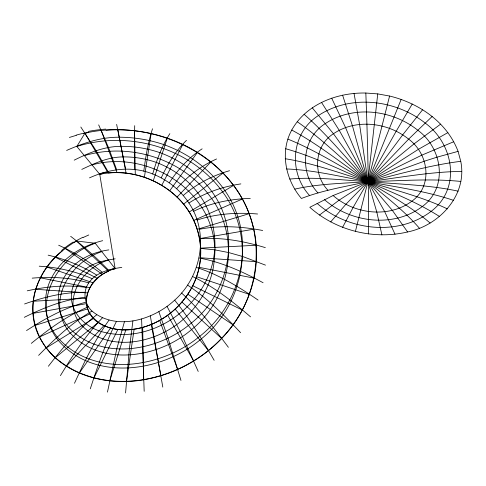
<?xml version="1.0" encoding="UTF-8"?>
<svg xmlns="http://www.w3.org/2000/svg" width="486" height="486" viewBox="0 0 486 486"><rect width="100%" height="100%" fill="white"/><g stroke="black" fill="none" stroke-linecap="round" stroke-linejoin="round"><path stroke-width="0.73" d="M108.135 271.419C82.499 281.418 77.304 316.131 105.784 326.422C121.567 332.643 139.61 330 154.657 322.947C171.078 315.299 184.546 301.83 192.735 285.713C207.729 256.784 200.785 219.222 177.044 197.079C156.881 177.761 127.204 168.636 99.751 174.298L76.843 146.474L84.929 133.176C151.899 117.691 232.788 154.323 252.161 222.861C258.242 243.832 257.951 266.535 251.62 287.414C237.836 333.669 196.235 368.965 149.421 378.655C110.273 387.494 61.892 376.626 40.848 339.659C23.48 310.013 36.037 271.024 62.141 250.891M89.485 177.864C109.32 168.855 132.077 165.671 152.707 173.976C167.378 179.711 180.197 189.905 188.926 203.033C209.442 233.25 201.502 276.437 174.656 300.154C153.491 319.831 116.427 331.355 92.012 311.101C84.291 303.981 82.535 291.539 88.75 282.901C96.155 272.184 109.69 269.104 121.792 267.391M368.588 233.948C368.722 186.976 367.623 139.974 365.83 93.033C337.296 92.425 306.18 104.047 291.752 130.041C279.65 152.063 285.622 179.923 301.429 198.47C322.85 190.196 345.582 186.527 367.92 181.667C398.751 174.419 429.241 165.204 460.758 161.328C467.647 195.099 439.326 225.51 407.602 231.968C373.558 239.987 335.899 230.65 309.813 207.285L333.098 195.53L367.92 181.667L424.333 161.206L437.187 157.118L458.079 151.371L460.758 161.328M106.045 130.169C144.172 127.466 183.593 139.002 213.02 163.685C220.037 169.578 226.44 176.193 232.047 183.435C268.758 229.088 262.258 297.456 221.598 338.438C180.452 382.3 103.755 398.891 55.246 357.726C36.414 340.923 28.067 313.531 35.721 289.285C42.325 268.57 57.87 251.76 76.484 240.995L95.262 243.261L115.146 268.691C96.38 273.162 78.319 294.978 90.068 313.877C105.899 335.735 138.668 332.4 159.657 320.377C173.046 312.777 184.37 301.49 191.618 287.876C201.034 270.544 203.434 249.464 197.644 230.564C186.733 193.319 146.729 169.177 108.755 172.919M134.701 125.674L134.33 146.863L134.713 169.523M125.57 392.967L129.391 348.76L132.909 320.888M365.83 93.033L377.743 93.895L367.92 181.667L355.412 231.415M143.807 171.181C145.63 156.844 148.066 142.538 152.513 128.754M134.118 329.222L126.494 381.437M265.496 265.143L242.648 256.493L228.742 252.58L214.672 249.822C210.863 303.064 153.412 346.439 101.331 331.555C84.607 326.714 69.231 311.253 71.551 292.772C72.888 283.259 78.428 274.833 85.907 268.958C94.284 262.337 104.897 260.447 115.158 258.825M144.385 177.287L151.134 133.559M107.455 392.111L116.792 348.881L124.459 321.696M458.079 151.371C447.144 122.32 418.95 103.093 389.59 96.04L367.92 181.667L353.067 207.546L342.594 227.339M152.707 173.976C156.735 159.894 161.929 146.043 169.857 133.65M109.781 380.817L125.789 329.903M153.26 180.835L167.305 138.115M90.287 388.824C97.771 365.909 105.529 342.976 116.44 321.422M401.15 99.43L367.92 181.667L345.85 204.302L330.687 221.92M74.486 383.266C84.54 361.469 95.025 339.708 109.028 320.122M93.938 377.968L117.873 329.484M161.249 177.864C167.555 164.086 175.592 151.012 186.478 140.363M161.765 185.342L182.821 144.409M412.231 104.01L396.212 131.19L367.92 181.667L339.021 200.208L319.484 215.067M60.416 375.648C72.809 355.309 85.791 335.103 102.4 317.893M79.352 373.029L110.547 328.032M169.286 182.791C177.937 169.48 188.799 157.579 202.133 148.831M169.736 190.779L197.431 152.379M48.381 366.25C62.828 347.666 78.021 329.368 96.69 314.843M422.632 109.715L402.712 134.841L367.92 181.667C343.481 183.404 318.78 183.672 294.783 189.115M66.363 366.201L103.98 325.626M177.044 197.079L210.906 161.941M176.661 188.69C187.711 176.09 201.228 165.787 216.568 158.977M38.625 355.375C54.79 338.803 71.849 322.74 92.012 311.101M432.163 116.452L408.629 139.142L367.92 181.667C341.895 180.057 315.815 176.776 289.723 179.036M55.246 357.726L98.306 322.382M183.562 204.175L223.013 172.998M31.311 343.365C48.837 329.01 67.36 315.444 88.464 306.818M183.252 195.469C196.66 183.902 212.528 175.519 229.556 170.708M440.644 124.124L413.847 144.026L367.92 181.667C340.929 176.746 314.102 170.015 286.564 168.97M46.231 347.897L93.64 318.415M26.53 330.565C45.046 318.579 64.608 307.717 86.101 302.146M189.163 211.987L233.547 185.415M73.836 242.557L75.652 241.475M188.926 203.033C204.576 192.833 222.436 186.63 240.862 183.902M447.892 132.599L418.27 149.396L367.92 181.667C340.54 173.387 313.561 163.229 285.203 158.734M95.262 243.261C56.668 256.954 29.603 304.576 58.29 340.394C94.071 382.069 161.261 372.215 199.916 340C244.227 305.251 257.173 237.994 222.643 191.946C190.372 147.525 128.529 130.054 76.843 146.474M83.142 237.502L88.78 234.969M101.811 251.639C69.133 262.252 44.9 303.228 70.191 332.995C101.89 367.465 158.952 357.714 191.575 329.569C230.06 299.012 241.159 238.912 211.629 198.531C184 159.05 130.163 142.161 84.376 155.623M24.3 317.322C43.436 307.814 63.599 299.813 84.959 297.256M39.457 337.017L90.068 313.877M74.2 160.155C88.974 152.811 104.496 146.268 121.293 146.341C134.458 146.231 147.519 148.43 159.973 152.677C180.543 160.131 198.908 173.532 211.702 191.344C241.785 231.846 230.109 292.39 191.387 323.014C158.418 351.299 101.027 361.663 68.611 327.291C56.947 313.828 54.954 293.508 63.781 278.035C72.876 261.59 90.675 252.362 108.828 249.895M81.788 169.407C94.916 163.144 108.475 156.911 123.329 156.905C134.561 156.784 145.709 158.703 156.304 162.415C173.982 169.019 189.625 180.865 200.408 196.393C215.353 217.692 217.418 245.09 212.85 270.04C208.561 289.085 197.924 306.374 183.337 319.284C156.638 343.122 109.52 353.413 81.952 325.675C60.209 301.873 81.648 267.604 108.439 260.119M193.762 220.407L242.301 199.041M193.586 211.27C211.264 202.765 230.741 198.956 250.272 198.397M453.748 141.73L421.787 155.162L367.92 181.667C340.735 170.13 314.199 156.686 285.653 148.734M66.643 150.429C83.379 143.066 100.93 137.034 119.447 137.222C134.476 137.265 149.39 139.768 163.636 144.536C186.982 152.823 208.008 167.652 222.758 187.645C257.665 233.815 244.361 301.387 199.874 336.209C160.981 368.534 93.47 378.752 57.263 337.041C43.734 320.396 41.705 296.162 51.844 277.33C62.044 257.914 81.8 245.74 102.68 240.685M113.141 269.365L115.146 268.691L99.751 174.298L102.194 173.812M69.407 137.447L76.284 135.327M24.573 303.969C43.983 297.031 64.292 291.977 85.038 292.311M35.028 325.395L87.65 308.896M197.255 229.325L249.099 213.7M197.128 220.055C216.58 213.573 237.265 212.309 257.598 213.998M83.58 133.48L88.549 132.435M92.012 164.9C146.322 149.609 211.939 188.835 214.66 247.417M32.957 313.367L86.423 303.635M27.259 290.816C46.607 286.503 66.612 284.462 86.32 287.469M199.576 238.614L253.783 229.179M199.485 229.27C220.383 225.091 241.858 226.5 262.665 230.492M33.218 301.235L86.386 298.258M200.682 248.146L256.213 245.254M32.21 278.144C51.17 276.504 70.427 277.482 88.75 282.901M461.7 171.418C430.171 171.752 399.109 177.712 367.92 181.667C341.512 166.99 315.973 150.453 287.864 139.105M200.603 238.766C222.564 237.15 244.385 241.311 265.332 247.629M200.542 257.774L256.31 261.662M35.721 289.285L87.529 292.9M460.837 181.436C429.928 178.326 398.878 180.992 367.92 181.667C342.83 164.037 318.816 144.658 291.752 130.041M200.457 248.389L214.672 249.822M39.238 266.194C57.482 267.336 75.549 271.231 92.267 278.739M377.743 93.895L389.59 96.04M458.152 191.162C428.488 184.783 398.046 184.188 367.92 181.667C344.653 161.346 322.643 139.397 297.207 121.707M199.151 267.349L254.008 278.126M40.35 277.81L89.789 287.712M199.041 257.993C221.768 262.106 242.927 271.771 263.084 282.731M48.15 255.162C65.306 259.208 81.788 265.842 96.781 275.131M453.651 200.396C425.845 190.98 396.631 187.232 367.92 181.667C346.937 158.928 327.351 134.756 304.084 114.246M196.532 276.71L249.306 294.346M46.929 267.039L93.118 282.834M196.38 267.409C218.724 274.566 238.875 286.874 258.096 300.081M447.399 208.907C422.03 196.794 394.632 190.05 367.92 181.667L333.445 133.741L312.243 107.771M192.735 285.713L242.259 310.019M58.648 245.217C74.255 252.295 88.859 261.401 102.163 272.196M55.295 257.191L97.425 278.381M192.517 276.491C213.919 286.716 232.642 301.502 250.563 316.854M439.496 216.501C417.091 202.079 392.099 192.578 367.92 181.667L339.192 130.266L321.507 102.382M187.839 294.206L232.964 324.818M65.16 248.48L102.589 274.487M187.535 285.069C207.419 298.313 224.325 315.353 240.6 332.703M333.098 195.53C354.233 214.113 388.733 218.445 411.909 201.161C433.409 185.701 428.518 153.625 408.629 139.142C387.925 122.393 356.031 118.493 333.445 133.741C314.284 145.855 312.601 174.267 327.892 190.19M324.405 199.576C350.594 222.782 393.611 228.177 422.322 206.514C448.663 187.262 442.26 147.823 417.681 130.145C392.19 109.775 353.267 105.061 325.456 123.487C301.697 138.17 299.194 173.192 317.99 192.936M430.092 222.983C411.101 206.738 389.067 194.777 367.92 181.667L345.54 127.539L331.689 98.166M317.06 203.336C347.478 230.473 397.694 236.804 431.046 211.428C461.554 188.483 453.693 143.807 425.11 123.019C395.634 99.685 350.88 94.26 318.743 115.334C290.993 132.569 288.052 172.214 309.649 195.603M70.664 236.324C84.072 246.578 96.641 257.884 108.372 270.022M181.946 302.043L221.598 338.438M76.484 240.995L108.578 271.212M181.539 292.997C199.321 309.108 214.077 328.135 228.377 347.296M419.382 228.183C404.158 210.651 385.586 196.587 367.92 181.667L352.38 125.588L342.6 95.177M175.179 309.09L208.391 350.588M174.656 300.154C189.777 318.852 202.103 339.562 214.15 360.308M80.816 127.022L95.985 150.466L107.916 171.461M407.602 231.968L392.36 210.383L367.92 181.667L359.585 124.459L354.051 93.458M84.929 133.176L108.147 172.98M167.694 315.232L193.635 360.995M167.038 306.411L180.142 331.324L198.221 371.438M98.676 124.89L108.469 147.465L116.634 169.657M395.009 234.228L384.73 211.702L367.92 181.667L376.802 212.084L381.899 234.896M117.029 172.573L101.252 130.582M159.657 320.377L177.663 369.433M158.861 311.678L168.028 338.159L180.962 380.441M116.646 124.404L125.588 169.019M126.099 173.156L117.825 129.792M151.249 324.454L160.872 375.721M150.314 315.87L162.798 387.105M144.178 391.303L141.596 318.944M142.671 327.406L143.668 379.742M135.278 174.717L134.561 130.777M107.771 271.036A72.013 50.933 23 0 1 112.77 268.91M101.787 173.174A84.819 57.609 25.8 0 1 108.39 172.214M75.439 241.244A120.449 97.376 11 0 1 82.942 237.247M61.594 250.472A111.531 88.324 8.7 0 1 73.277 241.998M88.124 131.457A130.023 102.291 14.6 0 1 105.778 129.106M76.174 135.132A142.374 109.125 12.9 0 1 83.477 133.273"/></g></svg>
